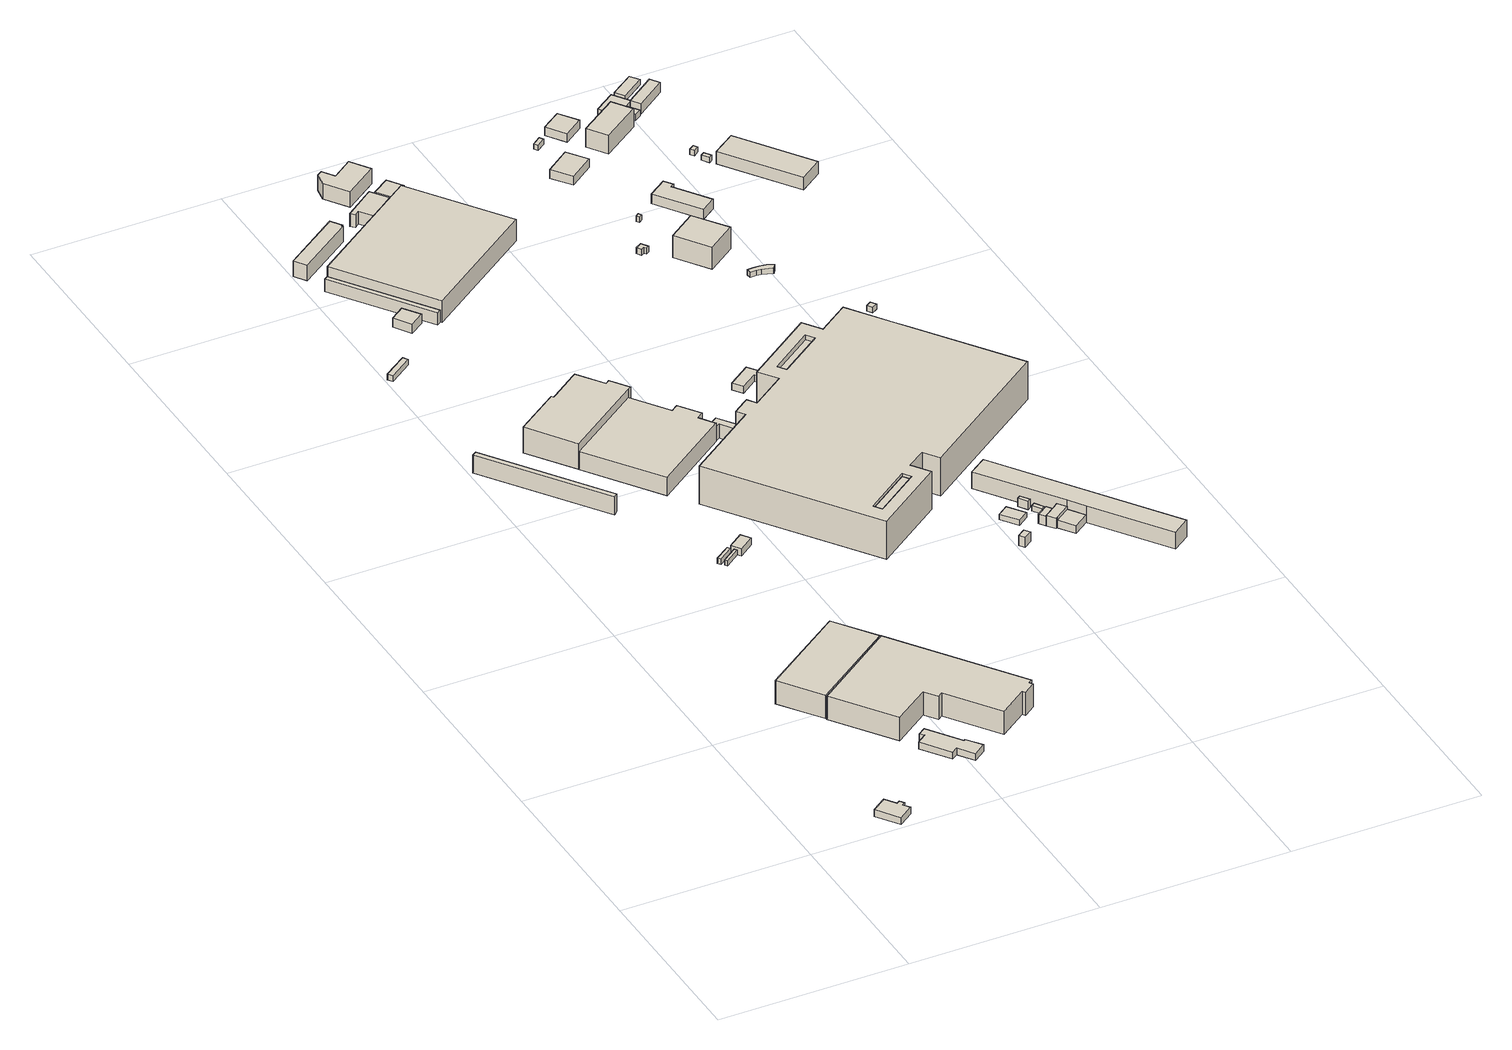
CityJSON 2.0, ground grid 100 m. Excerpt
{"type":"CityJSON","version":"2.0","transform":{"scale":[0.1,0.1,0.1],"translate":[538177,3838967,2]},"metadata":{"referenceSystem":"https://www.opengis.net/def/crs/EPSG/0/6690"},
"CityObjects":{
"building1":{"type":"Building","attributes":{"class":"3001","measuredHeight":3.9,"BuildingDetailAttribute.specifiedBuildingCoverageRate":0.6,"BuildingDetailAttribute.surveyYear":2017,"BuildingHighTideRiskAttribute.description":"1","BuildingHighTideRiskAttribute.rank":"2","BuildingHighTideRiskAttribute.depth":0.769,"BuildingIDAttribute.prefecture":"27","BuildingIDAttribute.city":"27113"},"geometry":[{"type":"Solid","lod":"1","boundaries":[[[[0,1,2,3,4,5,6,7]],[[6,8,9,7]],[[5,10,8,6]],[[4,11,10,5]],[[3,12,11,4]],[[2,13,12,3]],[[1,14,13,2]],[[0,15,14,1]],[[7,9,15,0]],[[8,10,11,12,13,14,15,9]]]]}]},
"building2":{"type":"Building","attributes":{"計測周辺長":358.36,"1/2500図郭":34,"区名":"西淀川区","町丁目名称":"中島２丁目","街区番号":7,"class":"3001","usage":"441","measuredHeight":13.1,"storeysAboveGround":1,"BuildingDetailAttribute.buildingRoofEdgeArea":7100.88,"BuildingDetailAttribute.buildingStructureType":"610","BuildingDetailAttribute.buildingStructureOrgType":"2","BuildingDetailAttribute.detailedUsage":"1520","BuildingDetailAttribute.specifiedBuildingCoverageRate":0.6,"BuildingDetailAttribute.surveyYear":2017,"BuildingHighTideRiskAttribute.description":"1","BuildingHighTideRiskAttribute.rank":"2","BuildingHighTideRiskAttribute.depth":1.67,"BuildingIDAttribute.prefecture":"27","BuildingIDAttribute.city":"27113"},"geometry":[{"type":"Solid","lod":"1","boundaries":[[[[16,17,18,19]],[[18,20,21,19]],[[17,22,20,18]],[[16,23,22,17]],[[19,21,23,16]],[[20,22,23,21]]]]}]},
"building3":{"type":"Building","attributes":{"計測周辺長":86.11,"1/2500図郭":34,"区名":"西淀川区","町丁目名称":"中島２丁目","街区番号":7,"class":"3001","usage":"401","measuredHeight":3.8,"storeysAboveGround":1,"BuildingDetailAttribute.buildingRoofEdgeArea":292.75,"BuildingDetailAttribute.buildingStructureType":"610","BuildingDetailAttribute.buildingStructureOrgType":"2","BuildingDetailAttribute.detailedUsage":"1310","BuildingDetailAttribute.specifiedBuildingCoverageRate":0.6,"BuildingDetailAttribute.surveyYear":2017,"BuildingHighTideRiskAttribute.description":"1","BuildingHighTideRiskAttribute.rank":"2","BuildingHighTideRiskAttribute.depth":1.78,"BuildingIDAttribute.prefecture":"27","BuildingIDAttribute.city":"27113"},"geometry":[{"type":"Solid","lod":"1","boundaries":[[[[24,25,26,27,28,29,30,31,32,33]],[[32,34,35,33]],[[31,36,34,32]],[[30,37,36,31]],[[29,38,37,30]],[[28,39,38,29]],[[27,40,39,28]],[[26,41,40,27]],[[25,42,41,26]],[[24,43,42,25]],[[33,35,43,24]],[[34,36,37,38,39,40,41,42,43,35]]]]}]},
"building4":{"type":"Building","attributes":{"class":"3003","measuredHeight":10,"BuildingDetailAttribute.specifiedBuildingCoverageRate":0.6,"BuildingDetailAttribute.surveyYear":2017,"BuildingHighTideRiskAttribute.description":"1","BuildingHighTideRiskAttribute.rank":"2","BuildingHighTideRiskAttribute.depth":1.57,"BuildingIDAttribute.prefecture":"27","BuildingIDAttribute.city":"27113"},"geometry":[{"type":"Solid","lod":"1","boundaries":[[[[44,45,46,47]],[[46,48,49,47]],[[45,50,48,46]],[[44,51,50,45]],[[47,49,51,44]],[[48,50,51,49]]]]}]},
"building5":{"type":"Building","attributes":{"計測周辺長":358.36,"1/2500図郭":34,"区名":"西淀川区","町丁目名称":"中島２丁目","街区番号":7,"class":"3001","usage":"441","measuredHeight":13.2,"storeysAboveGround":1,"BuildingDetailAttribute.buildingRoofEdgeArea":7100.88,"BuildingDetailAttribute.buildingStructureType":"610","BuildingDetailAttribute.buildingStructureOrgType":"2","BuildingDetailAttribute.detailedUsage":"1520","BuildingDetailAttribute.specifiedBuildingCoverageRate":0.6,"BuildingDetailAttribute.surveyYear":2017,"BuildingHighTideRiskAttribute.description":"1","BuildingHighTideRiskAttribute.rank":"2","BuildingHighTideRiskAttribute.depth":1.85,"BuildingIDAttribute.prefecture":"27","BuildingIDAttribute.city":"27113"},"geometry":[{"type":"Solid","lod":"1","boundaries":[[[[52,53,54,55,56,57,58,59,60,61,62,63]],[[62,64,65,63]],[[61,66,64,62]],[[60,67,66,61]],[[59,68,67,60]],[[58,69,68,59]],[[57,70,69,58]],[[56,71,70,57]],[[55,72,71,56]],[[54,73,72,55]],[[53,74,73,54]],[[52,75,74,53]],[[63,65,75,52]],[[64,66,67,68,69,70,71,72,73,74,75,65]]]]}]},
"building6":{"type":"Building","attributes":{"計測周辺長":36.34,"1/2500図郭":34,"区名":"西淀川区","町丁目名称":"中島２丁目","街区番号":8,"class":"3001","usage":"431","measuredHeight":3.3,"storeysAboveGround":1,"BuildingDetailAttribute.buildingRoofEdgeArea":46.13,"BuildingDetailAttribute.buildingStructureType":"610","BuildingDetailAttribute.buildingStructureOrgType":"2","BuildingDetailAttribute.detailedUsage":"1740","BuildingDetailAttribute.specifiedBuildingCoverageRate":0.6,"BuildingDetailAttribute.surveyYear":2017,"BuildingHighTideRiskAttribute.description":"1","BuildingHighTideRiskAttribute.rank":"2","BuildingHighTideRiskAttribute.depth":2.96,"BuildingIDAttribute.prefecture":"27","BuildingIDAttribute.city":"27113"},"geometry":[{"type":"Solid","lod":"1","boundaries":[[[[76,77,78,79]],[[78,80,81,79]],[[77,82,80,78]],[[76,83,82,77]],[[79,81,83,76]],[[80,82,83,81]]]]}]},
"building7":{"type":"Building","attributes":{"class":"3003","BuildingDetailAttribute.specifiedBuildingCoverageRate":0.6,"BuildingDetailAttribute.surveyYear":2017,"BuildingHighTideRiskAttribute.description":"1","BuildingHighTideRiskAttribute.rank":"2","BuildingHighTideRiskAttribute.depth":1.58,"BuildingIDAttribute.prefecture":"27","BuildingIDAttribute.city":"27113"},"geometry":[{"type":"Solid","lod":"1","boundaries":[[[[84,85,86,87]],[[86,88,89,87]],[[85,90,88,86]],[[84,91,90,85]],[[87,89,91,84]],[[88,90,91,89]]]]}]},
"building8":{"type":"Building","attributes":{"class":"3003","BuildingDetailAttribute.specifiedBuildingCoverageRate":0.6,"BuildingDetailAttribute.surveyYear":2017,"BuildingHighTideRiskAttribute.description":"1","BuildingHighTideRiskAttribute.rank":"2","BuildingHighTideRiskAttribute.depth":1.6,"BuildingIDAttribute.prefecture":"27","BuildingIDAttribute.city":"27113"},"geometry":[{"type":"Solid","lod":"1","boundaries":[[[[92,93,94,95]],[[94,96,97,95]],[[93,98,96,94]],[[92,99,98,93]],[[95,97,99,92]],[[96,98,99,97]]]]}]},
"building9":{"type":"Building","attributes":{"class":"3001","measuredHeight":4,"BuildingDetailAttribute.specifiedBuildingCoverageRate":0.6,"BuildingDetailAttribute.surveyYear":2017,"BuildingHighTideRiskAttribute.description":"1","BuildingHighTideRiskAttribute.rank":"2","BuildingHighTideRiskAttribute.depth":1.57,"BuildingIDAttribute.prefecture":"27","BuildingIDAttribute.city":"27113"},"geometry":[{"type":"Solid","lod":"1","boundaries":[[[[100,101,102,103]],[[102,104,105,103]],[[101,106,104,102]],[[100,107,106,101]],[[103,105,107,100]],[[104,106,107,105]]]]}]},
"building10":{"type":"Building","attributes":{"計測周辺長":298.53,"1/2500図郭":34,"区名":"西淀川区","町丁目名称":"中島２丁目","街区番号":7,"class":"3002","usage":"401","measuredHeight":14.5,"storeysAboveGround":3,"BuildingDetailAttribute.buildingRoofEdgeArea":4110.97,"BuildingDetailAttribute.buildingStructureType":"603","BuildingDetailAttribute.buildingStructureOrgType":"3","BuildingDetailAttribute.detailedUsage":"1310","BuildingDetailAttribute.specifiedBuildingCoverageRate":0.6,"BuildingDetailAttribute.surveyYear":2017,"BuildingHighTideRiskAttribute.description":"1","BuildingHighTideRiskAttribute.rank":"2","BuildingHighTideRiskAttribute.depth":1.47,"BuildingIDAttribute.prefecture":"27","BuildingIDAttribute.city":"27113"},"geometry":[{"type":"Solid","lod":"1","boundaries":[[[[108,109,110,111,112,113,114,115,116]],[[115,117,118,116]],[[114,119,117,115]],[[113,120,119,114]],[[112,121,120,113]],[[111,122,121,112]],[[110,123,122,111]],[[109,124,123,110]],[[108,125,124,109]],[[116,118,125,108]],[[117,119,120,121,122,123,124,125,118]]]]}]},
"building11":{"type":"Building","attributes":{"計測周辺長":38.83,"1/2500図郭":34,"区名":"西淀川区","町丁目名称":"中島２丁目","街区番号":8,"class":"3003","usage":"441","measuredHeight":5.2,"storeysAboveGround":2,"BuildingDetailAttribute.buildingRoofEdgeArea":94.25,"BuildingDetailAttribute.buildingStructureType":"610","BuildingDetailAttribute.buildingStructureOrgType":"2","BuildingDetailAttribute.detailedUsage":"1510","BuildingDetailAttribute.specifiedBuildingCoverageRate":0.6,"BuildingDetailAttribute.surveyYear":2017,"BuildingHighTideRiskAttribute.description":"1","BuildingHighTideRiskAttribute.rank":"2","BuildingHighTideRiskAttribute.depth":2.33,"BuildingIDAttribute.prefecture":"27","BuildingIDAttribute.city":"27113"},"geometry":[{"type":"Solid","lod":"1","boundaries":[[[[126,127,128,129]],[[128,130,131,129]],[[127,132,130,128]],[[126,133,132,127]],[[129,131,133,126]],[[130,132,133,131]]]]}]},
"building12":{"type":"Building","attributes":{"計測周辺長":150.59,"1/2500図郭":34,"区名":"西淀川区","町丁目名称":"中島２丁目","街区番号":8,"class":"3003","usage":"441","measuredHeight":7,"storeysAboveGround":1,"BuildingDetailAttribute.buildingRoofEdgeArea":271.14,"BuildingDetailAttribute.buildingStructureType":"610","BuildingDetailAttribute.buildingStructureOrgType":"2","BuildingDetailAttribute.detailedUsage":"1510","BuildingDetailAttribute.specifiedBuildingCoverageRate":0.6,"BuildingDetailAttribute.surveyYear":2017,"BuildingHighTideRiskAttribute.description":"1","BuildingHighTideRiskAttribute.rank":"2","BuildingHighTideRiskAttribute.depth":2.13,"BuildingIDAttribute.prefecture":"27","BuildingIDAttribute.city":"27113"},"geometry":[{"type":"Solid","lod":"1","boundaries":[[[[134,135,136,137]],[[136,138,139,137]],[[135,140,138,136]],[[134,141,140,135]],[[137,139,141,134]],[[138,140,141,139]]]]}]},
"building13":{"type":"Building","attributes":{"計測周辺長":298.53,"1/2500図郭":34,"区名":"西淀川区","町丁目名称":"中島２丁目","街区番号":7,"class":"3001","usage":"401","measuredHeight":10.3,"storeysAboveGround":3,"BuildingDetailAttribute.buildingRoofEdgeArea":4110.97,"BuildingDetailAttribute.buildingStructureType":"603","BuildingDetailAttribute.buildingStructureOrgType":"3","BuildingDetailAttribute.detailedUsage":"1310","BuildingDetailAttribute.specifiedBuildingCoverageRate":0.6,"BuildingDetailAttribute.surveyYear":2017,"BuildingHighTideRiskAttribute.description":"1","BuildingHighTideRiskAttribute.rank":"2","BuildingHighTideRiskAttribute.depth":1.6,"BuildingIDAttribute.prefecture":"27","BuildingIDAttribute.city":"27113"},"geometry":[{"type":"Solid","lod":"1","boundaries":[[[[142,143,144,145,146,147,148,149,150,151]],[[150,152,153,151]],[[149,154,152,150]],[[148,155,154,149]],[[147,156,155,148]],[[146,157,156,147]],[[145,158,157,146]],[[144,159,158,145]],[[143,160,159,144]],[[142,161,160,143]],[[151,153,161,142]],[[152,154,155,156,157,158,159,160,161,153]]]]}]},
"building14":{"type":"Building","attributes":{"計測周辺長":76.95,"1/2500図郭":34,"区名":"西淀川区","町丁目名称":"中島２丁目","街区番号":8,"class":"3003","usage":"441","measuredHeight":8.8,"storeysAboveGround":1,"BuildingDetailAttribute.buildingRoofEdgeArea":193.26,"BuildingDetailAttribute.buildingStructureType":"610","BuildingDetailAttribute.buildingStructureOrgType":"2","BuildingDetailAttribute.detailedUsage":"1510","BuildingDetailAttribute.specifiedBuildingCoverageRate":0.6,"BuildingDetailAttribute.surveyYear":2017,"BuildingHighTideRiskAttribute.description":"1","BuildingHighTideRiskAttribute.rank":"2","BuildingHighTideRiskAttribute.depth":2.64,"BuildingIDAttribute.prefecture":"27","BuildingIDAttribute.city":"27113"},"geometry":[{"type":"Solid","lod":"1","boundaries":[[[[162,163,164,165,166,167]],[[166,168,169,167]],[[165,170,168,166]],[[164,171,170,165]],[[163,172,171,164]],[[162,173,172,163]],[[167,169,173,162]],[[168,170,171,172,173,169]]]]}]},
"building15":{"type":"Building","attributes":{"計測周辺長":298.53,"1/2500図郭":34,"区名":"西淀川区","町丁目名称":"中島２丁目","街区番号":7,"class":"3003","usage":"401","measuredHeight":4.6,"storeysAboveGround":3,"BuildingDetailAttribute.buildingRoofEdgeArea":4110.97,"BuildingDetailAttribute.buildingStructureType":"603","BuildingDetailAttribute.buildingStructureOrgType":"3","BuildingDetailAttribute.detailedUsage":"1310","BuildingDetailAttribute.specifiedBuildingCoverageRate":0.6,"BuildingDetailAttribute.surveyYear":2017,"BuildingHighTideRiskAttribute.description":"1","BuildingHighTideRiskAttribute.rank":"2","BuildingHighTideRiskAttribute.depth":1.72,"BuildingIDAttribute.prefecture":"27","BuildingIDAttribute.city":"27113"},"geometry":[{"type":"Solid","lod":"1","boundaries":[[[[174,175,176,177,178,179,180]],[[179,181,182,180]],[[178,183,181,179]],[[177,184,183,178]],[[176,185,184,177]],[[175,186,185,176]],[[174,187,186,175]],[[180,182,187,174]],[[181,183,184,185,186,187,182]]]]}]},
"building16":{"type":"Building","attributes":{"計測周辺長":207.69,"1/2500図郭":34,"区名":"西淀川区","町丁目名称":"中島２丁目","街区番号":8,"class":"3002","usage":"441","measuredHeight":12.5,"storeysAboveGround":1,"BuildingDetailAttribute.buildingRoofEdgeArea":2631.45,"BuildingDetailAttribute.buildingStructureType":"610","BuildingDetailAttribute.buildingStructureOrgType":"2","BuildingDetailAttribute.detailedUsage":"1510","BuildingDetailAttribute.specifiedBuildingCoverageRate":0.6,"BuildingDetailAttribute.surveyYear":2017,"BuildingHighTideRiskAttribute.description":"1","BuildingHighTideRiskAttribute.rank":"2","BuildingHighTideRiskAttribute.depth":2.39,"BuildingIDAttribute.prefecture":"27","BuildingIDAttribute.city":"27113"},"geometry":[{"type":"Solid","lod":"1","boundaries":[[[[188,189,190,191]],[[190,192,193,191]],[[189,194,192,190]],[[188,195,194,189]],[[191,193,195,188]],[[192,194,195,193]]]]}]},
"building17":{"type":"Building","attributes":{"class":"3001","measuredHeight":8,"BuildingDetailAttribute.specifiedBuildingCoverageRate":0.6,"BuildingDetailAttribute.surveyYear":2017,"BuildingHighTideRiskAttribute.description":"1","BuildingHighTideRiskAttribute.rank":"2","BuildingHighTideRiskAttribute.depth":1.66,"BuildingIDAttribute.prefecture":"27","BuildingIDAttribute.city":"27113"},"geometry":[{"type":"Solid","lod":"1","boundaries":[[[[196,197,198,199,148,147]],[[148,200,201,147]],[[199,202,200,148]],[[198,203,202,199]],[[197,204,203,198]],[[196,205,204,197]],[[147,201,205,196]],[[200,202,203,204,205,201]]]]}]},
"building18":{"type":"Building","attributes":{"計測周辺長":541.53,"1/2500図郭":34,"区名":"西淀川区","町丁目名称":"中島２丁目","街区番号":7,"class":"3004","usage":"431","measuredHeight":19.6,"storeysAboveGround":6,"BuildingDetailAttribute.buildingRoofEdgeArea":14633.61,"BuildingDetailAttribute.buildingStructureType":"610","BuildingDetailAttribute.buildingStructureOrgType":"2","BuildingDetailAttribute.detailedUsage":"1740","BuildingDetailAttribute.specifiedBuildingCoverageRate":0.6,"BuildingDetailAttribute.surveyYear":2017,"BuildingHighTideRiskAttribute.description":"1","BuildingHighTideRiskAttribute.rank":"2","BuildingHighTideRiskAttribute.depth":1.41,"BuildingIDAttribute.prefecture":"27","BuildingIDAttribute.city":"27113"},"geometry":[{"type":"Solid","lod":"1","boundaries":[[[[206,207,208,209]],[[208,210,211,209]],[[207,212,210,208]],[[206,213,212,207]],[[209,211,213,206]],[[210,212,213,211]]]]}]},
"building19":{"type":"Building","attributes":{"計測周辺長":61.91,"1/2500図郭":34,"区名":"西淀川区","町丁目名称":"中島２丁目","街区番号":8,"class":"3001","usage":"401","measuredHeight":7.2,"storeysAboveGround":2,"BuildingDetailAttribute.buildingRoofEdgeArea":190.88,"BuildingDetailAttribute.buildingStructureType":"610","BuildingDetailAttribute.buildingStructureOrgType":"2","BuildingDetailAttribute.detailedUsage":"1310","BuildingDetailAttribute.specifiedBuildingCoverageRate":0.6,"BuildingDetailAttribute.surveyYear":2017,"BuildingHighTideRiskAttribute.description":"1","BuildingHighTideRiskAttribute.rank":"2","BuildingHighTideRiskAttribute.depth":2.5,"BuildingIDAttribute.prefecture":"27","BuildingIDAttribute.city":"27113"},"geometry":[{"type":"Solid","lod":"1","boundaries":[[[[214,215,216,217,218,219]],[[218,220,221,219]],[[217,222,220,218]],[[216,223,222,217]],[[215,224,223,216]],[[214,225,224,215]],[[219,221,225,214]],[[220,222,223,224,225,221]]]]}]},
"building20":{"type":"Building","attributes":{"計測周辺長":79.7,"1/2500図郭":34,"区名":"西淀川区","町丁目名称":"中島２丁目","街区番号":8,"class":"3001","usage":"454","measuredHeight":8.7,"BuildingDetailAttribute.buildingRoofEdgeArea":312.34,"BuildingDetailAttribute.detailedUsage":"1920","BuildingDetailAttribute.specifiedBuildingCoverageRate":0.6,"BuildingDetailAttribute.surveyYear":2017,"BuildingHighTideRiskAttribute.description":"1","BuildingHighTideRiskAttribute.rank":"2","BuildingHighTideRiskAttribute.depth":2.12,"BuildingIDAttribute.prefecture":"27","BuildingIDAttribute.city":"27113"},"geometry":[{"type":"Solid","lod":"1","boundaries":[[[[226,227,228,229,230,231,232]],[[231,233,234,232]],[[230,235,233,231]],[[229,236,235,230]],[[228,237,236,229]],[[227,238,237,228]],[[226,239,238,227]],[[232,234,239,226]],[[233,235,236,237,238,239,234]]]]}]},
"building21":{"type":"Building","attributes":{"class":"3001","measuredHeight":7,"BuildingDetailAttribute.specifiedBuildingCoverageRate":0.6,"BuildingDetailAttribute.surveyYear":2017,"BuildingHighTideRiskAttribute.description":"1","BuildingHighTideRiskAttribute.rank":"2","BuildingHighTideRiskAttribute.depth":2.53,"BuildingIDAttribute.prefecture":"27","BuildingIDAttribute.city":"27113"},"geometry":[{"type":"Solid","lod":"1","boundaries":[[[[240,241,242,243]],[[242,244,245,243]],[[241,246,244,242]],[[240,247,246,241]],[[243,245,247,240]],[[244,246,247,245]]]]}]},
"building22":{"type":"Building","attributes":{"class":"3001","measuredHeight":3.8,"BuildingDetailAttribute.specifiedBuildingCoverageRate":0.6,"BuildingDetailAttribute.surveyYear":2017,"BuildingHighTideRiskAttribute.description":"1","BuildingHighTideRiskAttribute.rank":"2","BuildingHighTideRiskAttribute.depth":1.66,"BuildingIDAttribute.prefecture":"27","BuildingIDAttribute.city":"27113"},"geometry":[{"type":"Solid","lod":"1","boundaries":[[[[248,249,250,251,252,253]],[[252,254,255,253]],[[251,256,254,252]],[[250,257,256,251]],[[249,258,257,250]],[[248,259,258,249]],[[253,255,259,248]],[[254,256,257,258,259,255]]]]}]},
"building23":{"type":"Building","attributes":{"計測周辺長":541.53,"1/2500図郭":34,"区名":"西淀川区","町丁目名称":"中島２丁目","街区番号":7,"class":"3004","usage":"431","measuredHeight":21.4,"storeysAboveGround":6,"BuildingDetailAttribute.buildingRoofEdgeArea":14633.61,"BuildingDetailAttribute.buildingStructureType":"610","BuildingDetailAttribute.buildingStructureOrgType":"2","BuildingDetailAttribute.detailedUsage":"1740","BuildingDetailAttribute.specifiedBuildingCoverageRate":0.6,"BuildingDetailAttribute.surveyYear":2017,"BuildingHighTideRiskAttribute.description":"1","BuildingHighTideRiskAttribute.rank":"2","BuildingHighTideRiskAttribute.depth":1.7,"BuildingIDAttribute.prefecture":"27","BuildingIDAttribute.city":"27113"},"geometry":[{"type":"Solid","lod":"1","boundaries":[[[[260,261,262,263,264,265,266,267,268,269,270,271,272,273,274,275,276,277,278,279],[280,281,282,283],[284,285,286,287]],[[278,288,289,279]],[[277,290,288,278]],[[276,291,290,277]],[[275,292,291,276]],[[274,293,292,275]],[[273,294,293,274]],[[272,295,294,273]],[[271,296,295,272]],[[270,297,296,271]],[[269,298,297,270]],[[268,299,298,269]],[[267,300,299,268]],[[266,301,300,267]],[[265,302,301,266]],[[264,303,302,265]],[[263,304,303,264]],[[262,305,304,263]],[[261,306,305,262]],[[260,307,306,261]],[[279,289,307,260]],[[282,308,309,283]],[[281,310,308,282]],[[280,311,310,281]],[[283,309,311,280]],[[286,312,313,287]],[[285,314,312,286]],[[284,315,314,285]],[[287,313,315,284]],[[288,290,291,292,293,294,295,296,297,298,299,300,301,302,303,304,305,306,307,289],[308,310,311,309],[312,314,315,313]]]]}]},
"building24":{"type":"Building","attributes":{"class":"3003","measuredHeight":5.6,"BuildingDetailAttribute.specifiedBuildingCoverageRate":0.6,"BuildingDetailAttribute.surveyYear":2017,"BuildingHighTideRiskAttribute.description":"1","BuildingHighTideRiskAttribute.rank":"2","BuildingHighTideRiskAttribute.depth":1.46,"BuildingIDAttribute.prefecture":"27","BuildingIDAttribute.city":"27113"},"geometry":[{"type":"Solid","lod":"1","boundaries":[[[[316,317,318,319]],[[318,320,321,319]],[[317,322,320,318]],[[316,323,322,317]],[[319,321,323,316]],[[320,322,323,321]]]]}]},
"building25":{"type":"Building","attributes":{"計測周辺長":541.53,"1/2500図郭":34,"区名":"西淀川区","町丁目名称":"中島２丁目","街区番号":7,"class":"3004","usage":"431","measuredHeight":18.9,"storeysAboveGround":6,"BuildingDetailAttribute.buildingRoofEdgeArea":14633.61,"BuildingDetailAttribute.buildingStructureType":"610","BuildingDetailAttribute.buildingStructureOrgType":"2","BuildingDetailAttribute.detailedUsage":"1740","BuildingDetailAttribute.specifiedBuildingCoverageRate":0.6,"BuildingDetailAttribute.surveyYear":2017,"BuildingHighTideRiskAttribute.description":"1","BuildingHighTideRiskAttribute.rank":"2","BuildingHighTideRiskAttribute.depth":1.7,"BuildingIDAttribute.prefecture":"27","BuildingIDAttribute.city":"27113"},"geometry":[{"type":"Solid","lod":"1","boundaries":[[[[324,325,326,327]],[[326,328,329,327]],[[325,330,328,326]],[[324,331,330,325]],[[327,329,331,324]],[[328,330,331,329]]]]}]},
"building26":{"type":"Building","attributes":{"class":"3003","BuildingDetailAttribute.specifiedBuildingCoverageRate":0.6,"BuildingDetailAttribute.surveyYear":2017,"BuildingHighTideRiskAttribute.description":"1","BuildingHighTideRiskAttribute.rank":"2","BuildingHighTideRiskAttribute.depth":1.37,"BuildingIDAttribute.prefecture":"27","BuildingIDAttribute.city":"27113"},"geometry":[{"type":"Solid","lod":"1","boundaries":[[[[332,333,334,335]],[[334,336,337,335]],[[333,338,336,334]],[[332,339,338,333]],[[335,337,339,332]],[[336,338,339,337]]]]}]},
"building27":{"type":"Building","attributes":{"class":"3003","measuredHeight":5.3,"BuildingDetailAttribute.specifiedBuildingCoverageRate":0.6,"BuildingDetailAttribute.surveyYear":2017,"BuildingHighTideRiskAttribute.description":"1","BuildingHighTideRiskAttribute.rank":"2","BuildingHighTideRiskAttribute.depth":1.47,"BuildingIDAttribute.prefecture":"27","BuildingIDAttribute.city":"27113"},"geometry":[{"type":"Solid","lod":"1","boundaries":[[[[340,341,342,343]],[[342,344,345,343]],[[341,346,344,342]],[[340,347,346,341]],[[343,345,347,340]],[[344,346,347,345]]]]}]},
"building28":{"type":"Building","attributes":{"class":"3003","measuredHeight":4.9,"BuildingDetailAttribute.specifiedBuildingCoverageRate":0.6,"BuildingDetailAttribute.surveyYear":2017,"BuildingHighTideRiskAttribute.description":"1","BuildingHighTideRiskAttribute.rank":"2","BuildingHighTideRiskAttribute.depth":1.58,"BuildingIDAttribute.prefecture":"27","BuildingIDAttribute.city":"27113"},"geometry":[{"type":"Solid","lod":"1","boundaries":[[[[348,349,350,351]],[[350,352,353,351]],[[349,354,352,350]],[[348,355,354,349]],[[351,353,355,348]],[[352,354,355,353]]]]}]},
"building29":{"type":"Building","attributes":{"class":"3003","BuildingDetailAttribute.specifiedBuildingCoverageRate":0.6,"BuildingDetailAttribute.surveyYear":2017,"BuildingHighTideRiskAttribute.description":"1","BuildingHighTideRiskAttribute.rank":"2","BuildingHighTideRiskAttribute.depth":1.5,"BuildingIDAttribute.prefecture":"27","BuildingIDAttribute.city":"27113"},"geometry":[{"type":"Solid","lod":"1","boundaries":[[[[356,357,358,359]],[[358,360,361,359]],[[357,362,360,358]],[[356,363,362,357]],[[359,361,363,356]],[[360,362,363,361]]]]}]},
"building30":{"type":"Building","attributes":{"class":"3001","measuredHeight":5.8,"BuildingDetailAttribute.specifiedBuildingCoverageRate":0.6,"BuildingDetailAttribute.surveyYear":2017,"BuildingHighTideRiskAttribute.description":"1","BuildingHighTideRiskAttribute.rank":"2","BuildingHighTideRiskAttribute.depth":1.47,"BuildingIDAttribute.prefecture":"27","BuildingIDAttribute.city":"27113"},"geometry":[{"type":"Solid","lod":"1","boundaries":[[[[364,365,366,367,343,342]],[[343,368,369,342]],[[367,370,368,343]],[[366,371,370,367]],[[365,372,371,366]],[[364,373,372,365]],[[342,369,373,364]],[[368,370,371,372,373,369]]]]}]},
"building31":{"type":"Building","attributes":{"class":"3001","measuredHeight":4.3,"BuildingDetailAttribute.specifiedBuildingCoverageRate":0.6,"BuildingDetailAttribute.surveyYear":2017,"BuildingHighTideRiskAttribute.description":"1","BuildingHighTideRiskAttribute.rank":"2","BuildingHighTideRiskAttribute.depth":1.46,"BuildingIDAttribute.prefecture":"27","BuildingIDAttribute.city":"27113"},"geometry":[{"type":"Solid","lod":"1","boundaries":[[[[374,375,376,377]],[[376,378,379,377]],[[375,380,378,376]],[[374,381,380,375]],[[377,379,381,374]],[[378,380,381,379]]]]}]},
"building32":{"type":"Building","attributes":{"計測周辺長":236.82,"1/2500図郭":34,"区名":"西淀川区","町丁目名称":"中島２丁目","街区番号":7,"class":"3001","usage":"441","measuredHeight":9.5,"storeysAboveGround":1,"BuildingDetailAttribute.buildingRoofEdgeArea":1220.69,"BuildingDetailAttribute.buildingStructureType":"610","BuildingDetailAttribute.buildingStructureOrgType":"2","BuildingDetailAttribute.detailedUsage":"1510","BuildingDetailAttribute.specifiedBuildingCoverageRate":0.6,"BuildingDetailAttribute.surveyYear":2017,"BuildingHighTideRiskAttribute.description":"1","BuildingHighTideRiskAttribute.rank":"2","BuildingHighTideRiskAttribute.depth":1.47,"BuildingIDAttribute.prefecture":"27","BuildingIDAttribute.city":"27113"},"geometry":[{"type":"Solid","lod":"1","boundaries":[[[[382,383,384,385,386,387]],[[386,388,389,387]],[[385,390,388,386]],[[384,391,390,385]],[[383,392,391,384]],[[382,393,392,383]],[[387,389,393,382]],[[388,390,391,392,393,389]]]]}]},
"building33":{"type":"Building","attributes":{"計測周辺長":16.3,"1/2500図郭":34,"区名":"西淀川区","町丁目名称":"中島２丁目","街区番号":6,"class":"3001","usage":"401","measuredHeight":3.4,"storeysAboveGround":1,"BuildingDetailAttribute.buildingRoofEdgeArea":13.38,"BuildingDetailAttribute.buildingStructureType":"610","BuildingDetailAttribute.buildingStructureOrgType":"2","BuildingDetailAttribute.detailedUsage":"1350","BuildingDetailAttribute.specifiedBuildingCoverageRate":0.6,"BuildingDetailAttribute.surveyYear":2017,"BuildingHighTideRiskAttribute.description":"1","BuildingHighTideRiskAttribute.rank":"2","BuildingHighTideRiskAttribute.depth":2.06,"BuildingIDAttribute.prefecture":"27","BuildingIDAttribute.city":"27113"},"geometry":[{"type":"Solid","lod":"1","boundaries":[[[[394,395,396,397,398,399]],[[398,400,401,399]],[[397,402,400,398]],[[396,403,402,397]],[[395,404,403,396]],[[394,405,404,395]],[[399,401,405,394]],[[400,402,403,404,405,401]]]]}]},
"building34":{"type":"Building","attributes":{"class":"3001","BuildingDetailAttribute.specifiedBuildingCoverageRate":0.6,"BuildingDetailAttribute.surveyYear":2017,"BuildingHighTideRiskAttribute.description":"1","BuildingHighTideRiskAttribute.rank":"2","BuildingHighTideRiskAttribute.depth":2.2,"BuildingIDAttribute.prefecture":"27","BuildingIDAttribute.city":"27113"},"geometry":[{"type":"Solid","lod":"1","boundaries":[[[[406,407,408,409]],[[408,410,411,409]],[[407,412,410,408]],[[406,413,412,407]],[[409,411,413,406]],[[410,412,413,411]]]]}]},
"building35":{"type":"Building","attributes":{"計測周辺長":78.52,"1/2500図郭":34,"区名":"西淀川区","町丁目名称":"中島２丁目","街区番号":6,"class":"3002","usage":"401","measuredHeight":12.5,"storeysAboveGround":3,"BuildingDetailAttribute.buildingRoofEdgeArea":383.98,"BuildingDetailAttribute.buildingStructureType":"603","BuildingDetailAttribute.buildingStructureOrgType":"3","BuildingDetailAttribute.detailedUsage":"1350","BuildingDetailAttribute.specifiedBuildingCoverageRate":0.6,"BuildingDetailAttribute.surveyYear":2017,"BuildingHighTideRiskAttribute.description":"1","BuildingHighTideRiskAttribute.rank":"2","BuildingHighTideRiskAttribute.depth":2.03,"BuildingIDAttribute.prefecture":"27","BuildingIDAttribute.city":"27113"},"geometry":[{"type":"Solid","lod":"1","boundaries":[[[[414,415,416,417]],[[416,418,419,417]],[[415,420,418,416]],[[414,421,420,415]],[[417,419,421,414]],[[418,420,421,419]]]]}]},
"building36":{"type":"Building","attributes":{"class":"3001","measuredHeight":4.9,"BuildingDetailAttribute.specifiedBuildingCoverageRate":0.6,"BuildingDetailAttribute.surveyYear":2017,"BuildingHighTideRiskAttribute.description":"1","BuildingHighTideRiskAttribute.rank":"2","BuildingHighTideRiskAttribute.depth":2.63,"BuildingIDAttribute.prefecture":"27","BuildingIDAttribute.city":"27113"},"geometry":[{"type":"Solid","lod":"1","boundaries":[[[[422,423,424,425]],[[424,426,427,425]],[[423,428,426,424]],[[422,429,428,423]],[[425,427,429,422]],[[426,428,429,427]]]]}]},
"building37":{"type":"Building","attributes":{"class":"3001","BuildingDetailAttribute.specifiedBuildingCoverageRate":0.6,"BuildingDetailAttribute.surveyYear":2017,"BuildingHighTideRiskAttribute.description":"1","BuildingHighTideRiskAttribute.rank":"2","BuildingHighTideRiskAttribute.depth":2.66,"BuildingIDAttribute.prefecture":"27","BuildingIDAttribute.city":"27113"},"geometry":[{"type":"Solid","lod":"1","boundaries":[[[[430,431,432,433]],[[432,434,435,433]],[[431,436,434,432]],[[430,437,436,431]],[[433,435,437,430]],[[434,436,437,435]]]]}]},
"building38":{"type":"Building","attributes":{"計測周辺長":22.36,"1/2500図郭":34,"区名":"西淀川区","町丁目名称":"中島２丁目","街区番号":7,"class":"3001","usage":"431","storeysAboveGround":1,"BuildingDetailAttribute.buildingRoofEdgeArea":31.25,"BuildingDetailAttribute.buildingStructureType":"610","BuildingDetailAttribute.buildingStructureOrgType":"2","BuildingDetailAttribute.detailedUsage":"1740","BuildingDetailAttribute.specifiedBuildingCoverageRate":0.6,"BuildingDetailAttribute.surveyYear":2017,"BuildingHighTideRiskAttribute.description":"1","BuildingHighTideRiskAttribute.rank":"2","BuildingHighTideRiskAttribute.depth":1.87,"BuildingIDAttribute.prefecture":"27","BuildingIDAttribute.city":"27113"},"geometry":[{"type":"Solid","lod":"1","boundaries":[[[[438,439,440,441]],[[440,442,443,441]],[[439,444,442,440]],[[438,445,444,439]],[[441,443,445,438]],[[442,444,445,443]]]]}]},
"building39":{"type":"Building","attributes":{"計測周辺長":31.2,"1/2500図郭":34,"区名":"西淀川区","町丁目名称":"中島２丁目","街区番号":6,"class":"3003","usage":"454","storeysAboveGround":1,"BuildingDetailAttribute.buildingRoofEdgeArea":36.93,"BuildingDetailAttribute.buildingStructureType":"610","BuildingDetailAttribute.buildingStructureOrgType":"2","BuildingDetailAttribute.detailedUsage":"1930","BuildingDetailAttribute.specifiedBuildingCoverageRate":0.6,"BuildingDetailAttribute.surveyYear":2017,"BuildingHighTideRiskAttribute.description":"1","BuildingHighTideRiskAttribute.rank":"2","BuildingHighTideRiskAttribute.depth":1.51,"BuildingIDAttribute.prefecture":"27","BuildingIDAttribute.city":"27113"},"geometry":[{"type":"Solid","lod":"1","boundaries":[[[[446,447,448,449,450,451,452,453,454,455]],[[454,456,457,455]],[[453,458,456,454]],[[452,459,458,453]],[[451,460,459,452]],[[450,461,460,451]],[[449,462,461,450]],[[448,463,462,449]],[[447,464,463,448]],[[446,465,464,447]],[[455,457,465,446]],[[456,458,459,460,461,462,463,464,465,457]]]]}]},
"building40":{"type":"Building","attributes":{"区名":"西淀川区","町丁目名称":"中島２丁目","街区番号":6,"class":"3001","usage":"401","measuredHeight":5.5,"storeysAboveGround":1,"BuildingDetailAttribute.buildingRoofEdgeArea":272.96,"BuildingDetailAttribute.buildingStructureType":"610","BuildingDetailAttribute.buildingStructureOrgType":"2","BuildingDetailAttribute.detailedUsage":"1310","BuildingDetailAttribute.specifiedBuildingCoverageRate":0.6,"BuildingDetailAttribute.surveyYear":2017,"BuildingHighTideRiskAttribute.description":"1","BuildingHighTideRiskAttribute.rank":"2","BuildingHighTideRiskAttribute.depth":2.37,"BuildingIDAttribute.prefecture":"27","BuildingIDAttribute.city":"27113"},"geometry":[{"type":"Solid","lod":"1","boundaries":[[[[466,467,468,469,470,471]],[[470,472,473,471]],[[469,474,472,470]],[[468,475,474,469]],[[467,476,475,468]],[[466,477,476,467]],[[471,473,477,466]],[[472,474,475,476,477,473]]]]}]},
"building41":{"type":"Building","attributes":{"class":"3003","measuredHeight":4.7,"BuildingDetailAttribute.specifiedBuildingCoverageRate":0.6,"BuildingDetailAttribute.surveyYear":2017,"BuildingHighTideRiskAttribute.description":"1","BuildingHighTideRiskAttribute.rank":"2","BuildingHighTideRiskAttribute.depth":2.63,"BuildingIDAttribute.prefecture":"27","BuildingIDAttribute.city":"27113"},"geometry":[{"type":"Solid","lod":"1","boundaries":[[[[478,479,480,481]],[[480,482,483,481]],[[479,484,482,480]],[[478,485,484,479]],[[481,483,485,478]],[[482,484,485,483]]]]}]},
"building42":{"type":"Building","attributes":{"計測周辺長":13.11,"1/2500図郭":34,"区名":"西淀川区","町丁目名称":"中島２丁目","街区番号":6,"class":"3003","usage":"441","storeysAboveGround":1,"BuildingDetailAttribute.buildingRoofEdgeArea":10.71,"BuildingDetailAttribute.buildingStructureType":"601","BuildingDetailAttribute.buildingStructureOrgType":"1","BuildingDetailAttribute.detailedUsage":"1510","BuildingDetailAttribute.specifiedBuildingCoverageRate":0.6,"BuildingDetailAttribute.surveyYear":2017,"BuildingHighTideRiskAttribute.description":"1","BuildingHighTideRiskAttribute.rank":"2","BuildingHighTideRiskAttribute.depth":1.45,"BuildingIDAttribute.prefecture":"27","BuildingIDAttribute.city":"27113"},"geometry":[{"type":"Solid","lod":"1","boundaries":[[[[486,487,488,489]],[[488,490,491,489]],[[487,492,490,488]],[[486,493,492,487]],[[489,491,493,486]],[[490,492,493,491]]]]}]},
"building43":{"type":"Building","attributes":{"計測周辺長":74.14,"1/2500図郭":34,"区名":"西淀川区","町丁目名称":"中島２丁目","街区番号":5,"class":"3001","usage":"441","measuredHeight":10.4,"storeysAboveGround":1,"BuildingDetailAttribute.buildingRoofEdgeArea":302.98,"BuildingDetailAttribute.buildingStructureType":"610","BuildingDetailAttribute.buildingStructureOrgType":"2","BuildingDetailAttribute.detailedUsage":"1520","BuildingDetailAttribute.specifiedBuildingCoverageRate":0.6,"BuildingDetailAttribute.surveyYear":2017,"BuildingHighTideRiskAttribute.description":"1","BuildingHighTideRiskAttribute.rank":"2","BuildingHighTideRiskAttribute.depth":2.56,"BuildingIDAttribute.prefecture":"27","BuildingIDAttribute.city":"27113"},"geometry":[{"type":"Solid","lod":"1","boundaries":[[[[494,495,496,497]],[[496,498,499,497]],[[495,500,498,496]],[[494,501,500,495]],[[497,499,501,494]],[[498,500,501,499]]]]}]},
"building44":{"type":"Building","attributes":{"計測周辺長":68.15,"1/2500図郭":34,"区名":"西淀川区","町丁目名称":"中島２丁目","街区番号":5,"class":"3001","usage":"441","measuredHeight":3.5,"storeysAboveGround":1,"BuildingDetailAttribute.buildingRoofEdgeArea":178.83,"BuildingDetailAttribute.buildingStructureType":"610","BuildingDetailAttribute.buildingStructureOrgType":"2","BuildingDetailAttribute.detailedUsage":"1520","BuildingDetailAttribute.specifiedBuildingCoverageRate":0.6,"BuildingDetailAttribute.surveyYear":2017,"BuildingHighTideRiskAttribute.description":"1","BuildingHighTideRiskAttribute.rank":"2","BuildingHighTideRiskAttribute.depth":2.66,"BuildingIDAttribute.prefecture":"27","BuildingIDAttribute.city":"27113"},"geometry":[{"type":"Solid","lod":"1","boundaries":[[[[502,503,504,505,506,507,508,509,510,511]],[[510,512,513,511]],[[509,514,512,510]],[[508,515,514,509]],[[507,516,515,508]],[[506,517,516,507]],[[505,518,517,506]],[[504,519,518,505]],[[503,520,519,504]],[[502,521,520,503]],[[511,513,521,502]],[[512,514,515,516,517,518,519,520,521,513]]]]}]},
"building45":{"type":"Building","attributes":{"class":"3003","BuildingDetailAttribute.specifiedBuildingCoverageRate":0.6,"BuildingDetailAttribute.surveyYear":2017,"BuildingHighTideRiskAttribute.description":"1","BuildingHighTideRiskAttribute.rank":"2","BuildingHighTideRiskAttribute.depth":2.5,"BuildingIDAttribute.prefecture":"27","BuildingIDAttribute.city":"27113"},"geometry":[{"type":"Solid","lod":"1","boundaries":[[[[522,523,524,525]],[[524,526,527,525]],[[523,528,526,524]],[[522,529,528,523]],[[525,527,529,522]],[[526,528,529,527]]]]}]},
"building46":{"type":"Building","attributes":{"class":"3001","BuildingDetailAttribute.specifiedBuildingCoverageRate":0.6,"BuildingDetailAttribute.surveyYear":2017,"BuildingHighTideRiskAttribute.description":"1","BuildingHighTideRiskAttribute.rank":"2","BuildingHighTideRiskAttribute.depth":2.28,"BuildingIDAttribute.prefecture":"27","BuildingIDAttribute.city":"27113"},"geometry":[{"type":"Solid","lod":"1","boundaries":[[[[530,531,532,533]],[[532,534,535,533]],[[531,536,534,532]],[[530,537,536,531]],[[533,535,537,530]],[[534,536,537,535]]]]}]},
"building47":{"type":"Building","attributes":{"class":"3003","measuredHeight":3,"BuildingDetailAttribute.specifiedBuildingCoverageRate":0.6,"BuildingDetailAttribute.surveyYear":2017,"BuildingHighTideRiskAttribute.description":"1","BuildingHighTideRiskAttribute.rank":"2","BuildingHighTideRiskAttribute.depth":2.58,"BuildingIDAttribute.prefecture":"27","BuildingIDAttribute.city":"27113"},"geometry":[{"type":"Solid","lod":"1","boundaries":[[[[538,539,540,541]],[[540,542,543,541]],[[539,544,542,540]],[[538,545,544,539]],[[541,543,545,538]],[[542,544,545,543]]]]}]},
"building48":{"type":"Building","attributes":{"計測周辺長":50.63,"1/2500図郭":34,"区名":"西淀川区","町丁目名称":"中島２丁目","街区番号":5,"class":"3001","usage":"401","measuredHeight":5.8,"storeysAboveGround":2,"BuildingDetailAttribute.buildingRoofEdgeArea":112.56,"BuildingDetailAttribute.buildingStructureType":"610","BuildingDetailAttribute.buildingStructureOrgType":"2","BuildingDetailAttribute.detailedUsage":"1310","BuildingDetailAttribute.specifiedBuildingCoverageRate":0.6,"BuildingDetailAttribute.surveyYear":2017,"BuildingHighTideRiskAttribute.description":"1","BuildingHighTideRiskAttribute.rank":"2","BuildingHighTideRiskAttribute.depth":2.62,"BuildingIDAttribute.prefecture":"27","BuildingIDAttribute.city":"27113"},"geometry":[{"type":"Solid","lod":"1","boundaries":[[[[546,547,548,549]],[[548,550,551,549]],[[547,552,550,548]],[[546,553,552,547]],[[549,551,553,546]],[[550,552,553,551]]]]}]},
"building49":{"type":"Building","attributes":{"計測周辺長":121.19,"1/2500図郭":34,"区名":"西淀川区","町丁目名称":"中島２丁目","街区番号":6,"class":"3003","usage":"441","measuredHeight":7,"storeysAboveGround":1,"BuildingDetailAttribute.buildingRoofEdgeArea":676.06,"BuildingDetailAttribute.buildingStructureType":"610","BuildingDetailAttribute.buildingStructureOrgType":"2","BuildingDetailAttribute.detailedUsage":"1510","BuildingDetailAttribute.specifiedBuildingCoverageRate":0.6,"BuildingDetailAttribute.surveyYear":2017,"BuildingHighTideRiskAttribute.description":"1","BuildingHighTideRiskAttribute.rank":"2","BuildingHighTideRiskAttribute.depth":2.11,"BuildingIDAttribute.prefecture":"27","BuildingIDAttribute.city":"27113"},"geometry":[{"type":"Solid","lod":"1","boundaries":[[[[554,555,556,557]],[[556,558,559,557]],[[555,560,558,556]],[[554,561,560,555]],[[557,559,561,554]],[[558,560,561,559]]]]}]}
},
"vertices":[
[398,124,19],[477,180,19],[517,122,19],[533,134,19],[550,110,19],[534,99,19],[559,64,19],[479,8,19],[559,64,58],[479,8,58],[534,99,58],[550,110,58],[533,134,58],[517,122,58],[477,180,58],[398,124,58],
[411,1156,15],[859,1474,15],[1012,1259,15],[563,941,15],[1012,1259,146],[563,941,146],[859,1474,146],[411,1156,146],
[971,400,16],[939,378,16],[835,524,16],[887,562,16],[869,582,16],[909,610,16],[1031,438,16],[1038,446,16],[1096,367,16],[1029,318,16],[1096,367,54],[1029,318,54],[1038,446,54],[1031,438,54],[909,610,54],[869,582,54],[887,562,54],[835,524,54],[939,378,54],[971,400,54],
[18,3472,14],[41,3489,14],[470,2885,14],[448,2867,14],[470,2885,115],[448,2867,115],[41,3489,115],[18,3472,115],
[1053,713,15],[1027,694,15],[980,760,15],[788,623,15],[566,933,15],[1016,1255,15],[1474,614,15],[1454,600,15],[1466,583,15],[1403,538,15],[1392,553,15],[1243,447,15],[1392,553,147],[1243,447,147],[1403,538,147],[1466,583,147],[1454,600,147],[1474,614,147],[1016,1255,147],[566,933,147],[788,623,147],[980,760,147],[1027,694,147],[1053,713,147],
[15,4337,7],[139,4424,7],[156,4399,7],[32,4312,7],[156,4399,40],[32,4312,40],[139,4424,40],[15,4337,40],
[692,2293,17],[772,2351,17],[783,2335,17],[704,2277,17],[783,2335,47],[704,2277,47],[772,2351,47],[692,2293,47],
[714,2264,18],[795,2322,18],[804,2309,18],[723,2251,18],[804,2309,48],[723,2251,48],[795,2322,48],[714,2264,48],
[786,2342,17],[867,2400,17],[900,2354,17],[819,2295,17],[900,2354,58],[819,2295,58],[867,2400,58],[786,2342,58],
[533,3648,27],[703,3770,27],[800,3636,27],[821,3651,27],[887,3557,27],[867,3543,27],[462,3256,27],[292,3495,27],[524,3659,27],[292,3495,172],[524,3659,172],[462,3256,172],[867,3543,172],[887,3557,172],[821,3651,172],[800,3636,172],[703,3770,172],[533,3648,172],
[231,4703,10],[305,4755,10],[365,4669,10],[288,4615,10],[365,4669,62],[288,4615,62],[305,4755,62],[231,4703,62],
[446,4636,10],[425,4622,10],[82,5106,10],[103,5121,10],[82,5106,80],[103,5121,80],[425,4622,80],[446,4636,80],
[867,3543,26],[1001,3354,26],[1038,3380,26],[1116,3271,26],[1080,3246,26],[1114,3198,26],[1134,3169,26],[1136,3167,26],[730,2878,26],[462,3256,26],[730,2878,129],[462,3256,129],[1136,3167,129],[1134,3169,129],[1114,3198,129],[1080,3246,129],[1116,3271,129],[1038,3380,129],[1001,3354,129],[867,3543,129],
[8,5284,9],[308,5493,9],[346,5438,9],[339,5433,9],[344,5426,9],[51,5222,9],[344,5426,97],[51,5222,97],[339,5433,97],[346,5438,97],[308,5493,97],[8,5284,97],
[493,3703,26],[759,3893,26],[835,3786,26],[741,3719,26],[703,3770,26],[533,3648,26],[524,3659,26],[533,3648,71],[524,3659,71],[703,3770,71],[741,3719,71],[835,3786,71],[759,3893,71],[493,3703,71],
[106,5125,8],[714,5557,8],[1064,5065,8],[455,4633,8],[1064,5065,132],[455,4633,132],[714,5557,132],[106,5125,132],
[1169,3237,26],[1253,3117,26],[1222,3095,26],[1160,3185,26],[1134,3169,106],[1114,3198,106],[1160,3185,106],[1222,3095,106],[1253,3117,106],[1169,3237,106],
[1404,2094,27],[1645,2267,27],[1675,2226,27],[1433,2053,27],[1675,2226,223],[1433,2053,223],[1645,2267,223],[1404,2094,223],
[473,5524,9],[448,5504,9],[430,5526,9],[591,5645,9],[655,5558,9],[521,5457,9],[655,5558,81],[521,5457,81],[591,5645,81],[430,5526,81],[448,5504,81],[473,5524,81],
[417,5780,11],[429,5851,11],[457,5869,11],[499,5807,11],[607,5885,11],[676,5784,11],[501,5660,11],[676,5784,98],[501,5660,98],[607,5885,98],[499,5807,98],[457,5869,98],[429,5851,98],[417,5780,98],
[614,5630,9],[706,5694,9],[761,5616,9],[669,5552,9],[761,5616,79],[669,5552,79],[706,5694,79],[614,5630,79],
[1394,3512,22],[1514,3598,22],[1557,3538,22],[1526,3515,22],[1518,3525,22],[1430,3462,22],[1518,3525,60],[1430,3462,60],[1526,3515,60],[1557,3538,60],[1514,3598,60],[1394,3512,60],
[2209,3333,24],[2582,2809,24],[1863,2297,24],[1806,2377,24],[1711,2310,24],[1776,2219,24],[1403,1953,24],[833,2753,24],[1218,3027,24],[1187,3070,24],[1222,3095,24],[1253,3117,24],[1276,3133,24],[1308,3088,24],[1489,3216,24],[1421,3311,24],[1790,3574,24],[1856,3481,24],[2020,3598,24],[2176,3379,24],[1791,3433,24],[1760,3475,24],[1526,3308,24],[1556,3266,24],[1675,2226,24],[1645,2267,24],[1404,2094,24],[1433,2053,24],[2020,3598,239],[2176,3379,239],[1856,3481,239],[1790,3574,239],[1421,3311,239],[1489,3216,239],[1308,3088,239],[1276,3133,239],[1253,3117,239],[1222,3095,239],[1187,3070,239],[1218,3027,239],[833,2753,239],[1403,1953,239],[1776,2219,239],[1711,2310,239],[1806,2377,239],[1863,2297,239],[2582,2809,239],[2209,3333,239],[1526,3308,239],[1556,3266,239],[1760,3475,239],[1791,3433,239],[1404,2094,239],[1433,2053,239],[1645,2267,239],[1675,2226,239],
[2002,1775,22],[2045,1806,22],[2066,1777,22],[2022,1746,22],[2066,1777,78],[2022,1746,78],[2045,1806,78],[2002,1775,78],
[1526,3308,26],[1760,3475,26],[1791,3433,26],[1556,3266,26],[1791,3433,215],[1556,3266,215],[1760,3475,215],[1526,3308,215],
[2019,2005,21],[2076,2047,21],[2139,1961,21],[2082,1919,21],[2139,1961,51],[2082,1919,51],[2076,2047,51],[2019,2005,51],
[2166,1892,22],[2227,1932,22],[2247,1901,22],[2189,1859,22],[2247,1901,75],[2189,1859,75],[2227,1932,75],[2166,1892,75],
[2144,2060,22],[2161,2071,22],[2192,2024,22],[2176,2013,22],[2192,2024,70],[2176,2013,70],[2161,2071,70],[2144,2060,70],
[2185,1997,22],[2204,2011,22],[2235,1966,22],[2216,1952,22],[2235,1966,52],[2216,1952,52],[2204,2011,52],[2185,1997,52],
[2280,1925,22],[2311,1882,22],[2228,1823,22],[2220,1818,22],[2189,1859,80],[2247,1901,80],[2220,1818,80],[2228,1823,80],[2311,1882,80],[2280,1925,80],
[2369,1800,21],[2286,1741,21],[2228,1823,21],[2311,1882,21],[2228,1823,64],[2311,1882,64],[2286,1741,64],[2369,1800,64],
[2022,2290,20],[2116,2356,20],[2732,1483,20],[2640,1417,20],[2369,1800,20],[2311,1882,20],[2369,1800,115],[2311,1882,115],[2640,1417,115],[2732,1483,115],[2116,2356,115],[2022,2290,115],
[1543,4697,15],[1526,4685,15],[1510,4710,15],[1543,4730,15],[1566,4695,15],[1551,4685,15],[1566,4695,49],[1551,4685,49],[1543,4730,49],[1510,4710,49],[1526,4685,49],[1543,4697,49],
[1630,4947,13],[1648,4960,13],[1658,4945,13],[1641,4932,13],[1658,4945,43],[1641,4932,43],[1648,4960,43],[1630,4947,43],
[1647,4606,14],[1797,4713,14],[1918,4543,14],[1767,4436,14],[1918,4543,139],[1767,4436,139],[1797,4713,139],[1647,4606,139],
[1436,5449,8],[1566,5545,8],[1640,5444,8],[1510,5349,8],[1640,5444,57],[1510,5349,57],[1566,5545,57],[1436,5449,57],
[1478,5695,8],[1524,5727,8],[1538,5708,8],[1491,5675,8],[1538,5708,38],[1491,5675,38],[1524,5727,38],[1478,5695,38],
[2176,3379,22],[2223,3410,22],[2254,3363,22],[2209,3333,22],[2254,3363,52],[2209,3333,52],[2223,3410,52],[2176,3379,52],
[2000,4272,18],[1948,4289,18],[1922,4292,18],[1890,4291,18],[1888,4317,18],[1921,4318,18],[1952,4318,18],[1987,4312,18],[2020,4295,18],[2006,4269,18],[2020,4295,48],[2006,4269,48],[1987,4312,48],[1952,4318,48],[1921,4318,48],[1888,4317,48],[1890,4291,48],[1922,4292,48],[1948,4289,48],[2000,4272,48],
[1761,5045,11],[1858,5113,11],[1890,5069,11],[1871,5056,11],[1997,4876,11],[1919,4821,11],[1997,4876,66],[1919,4821,66],[1871,5056,66],[1890,5069,66],[1858,5113,66],[1761,5045,66],
[1574,5769,9],[1677,5842,9],[1746,5744,9],[1643,5671,9],[1746,5744,56],[1643,5671,56],[1677,5842,56],[1574,5769,56],
[2247,3799,20],[2276,3818,20],[2294,3790,20],[2265,3772,20],[2294,3790,50],[2265,3772,50],[2276,3818,50],[2247,3799,50],
[1701,5598,9],[1905,5740,9],[1975,5640,9],[1770,5498,9],[1975,5640,113],[1770,5498,113],[1905,5740,113],[1701,5598,113],
[1966,5738,10],[1949,5727,10],[1967,5702,10],[1947,5688,10],[1868,5800,10],[1978,5877,10],[2039,5790,10],[1999,5762,10],[2040,5704,10],[2006,5681,10],[2040,5704,45],[2006,5681,45],[1999,5762,45],[2039,5790,45],[1978,5877,45],[1868,5800,45],[1947,5688,45],[1967,5702,45],[1949,5727,45],[1966,5738,45],
[2103,5321,10],[2131,5341,10],[2146,5320,10],[2118,5300,10],[2146,5320,40],[2118,5300,40],[2131,5341,40],[2103,5321,40],
[2129,5253,12],[2147,5265,12],[2172,5228,12],[2153,5216,12],[2172,5228,42],[2153,5216,42],[2147,5265,42],[2129,5253,42],
[2000,5891,10],[2124,5978,10],[2158,5931,10],[2034,5843,10],[2158,5931,40],[2034,5843,40],[2124,5978,40],[2000,5891,40],
[2020,5764,10],[2179,5878,10],[2212,5831,10],[2053,5717,10],[2212,5831,68],[2053,5717,68],[2179,5878,68],[2020,5764,68],
[2176,5192,14],[2297,5277,14],[2561,4902,14],[2440,4817,14],[2561,4902,84],[2440,4817,84],[2297,5277,84],[2176,5192,84]
]}
